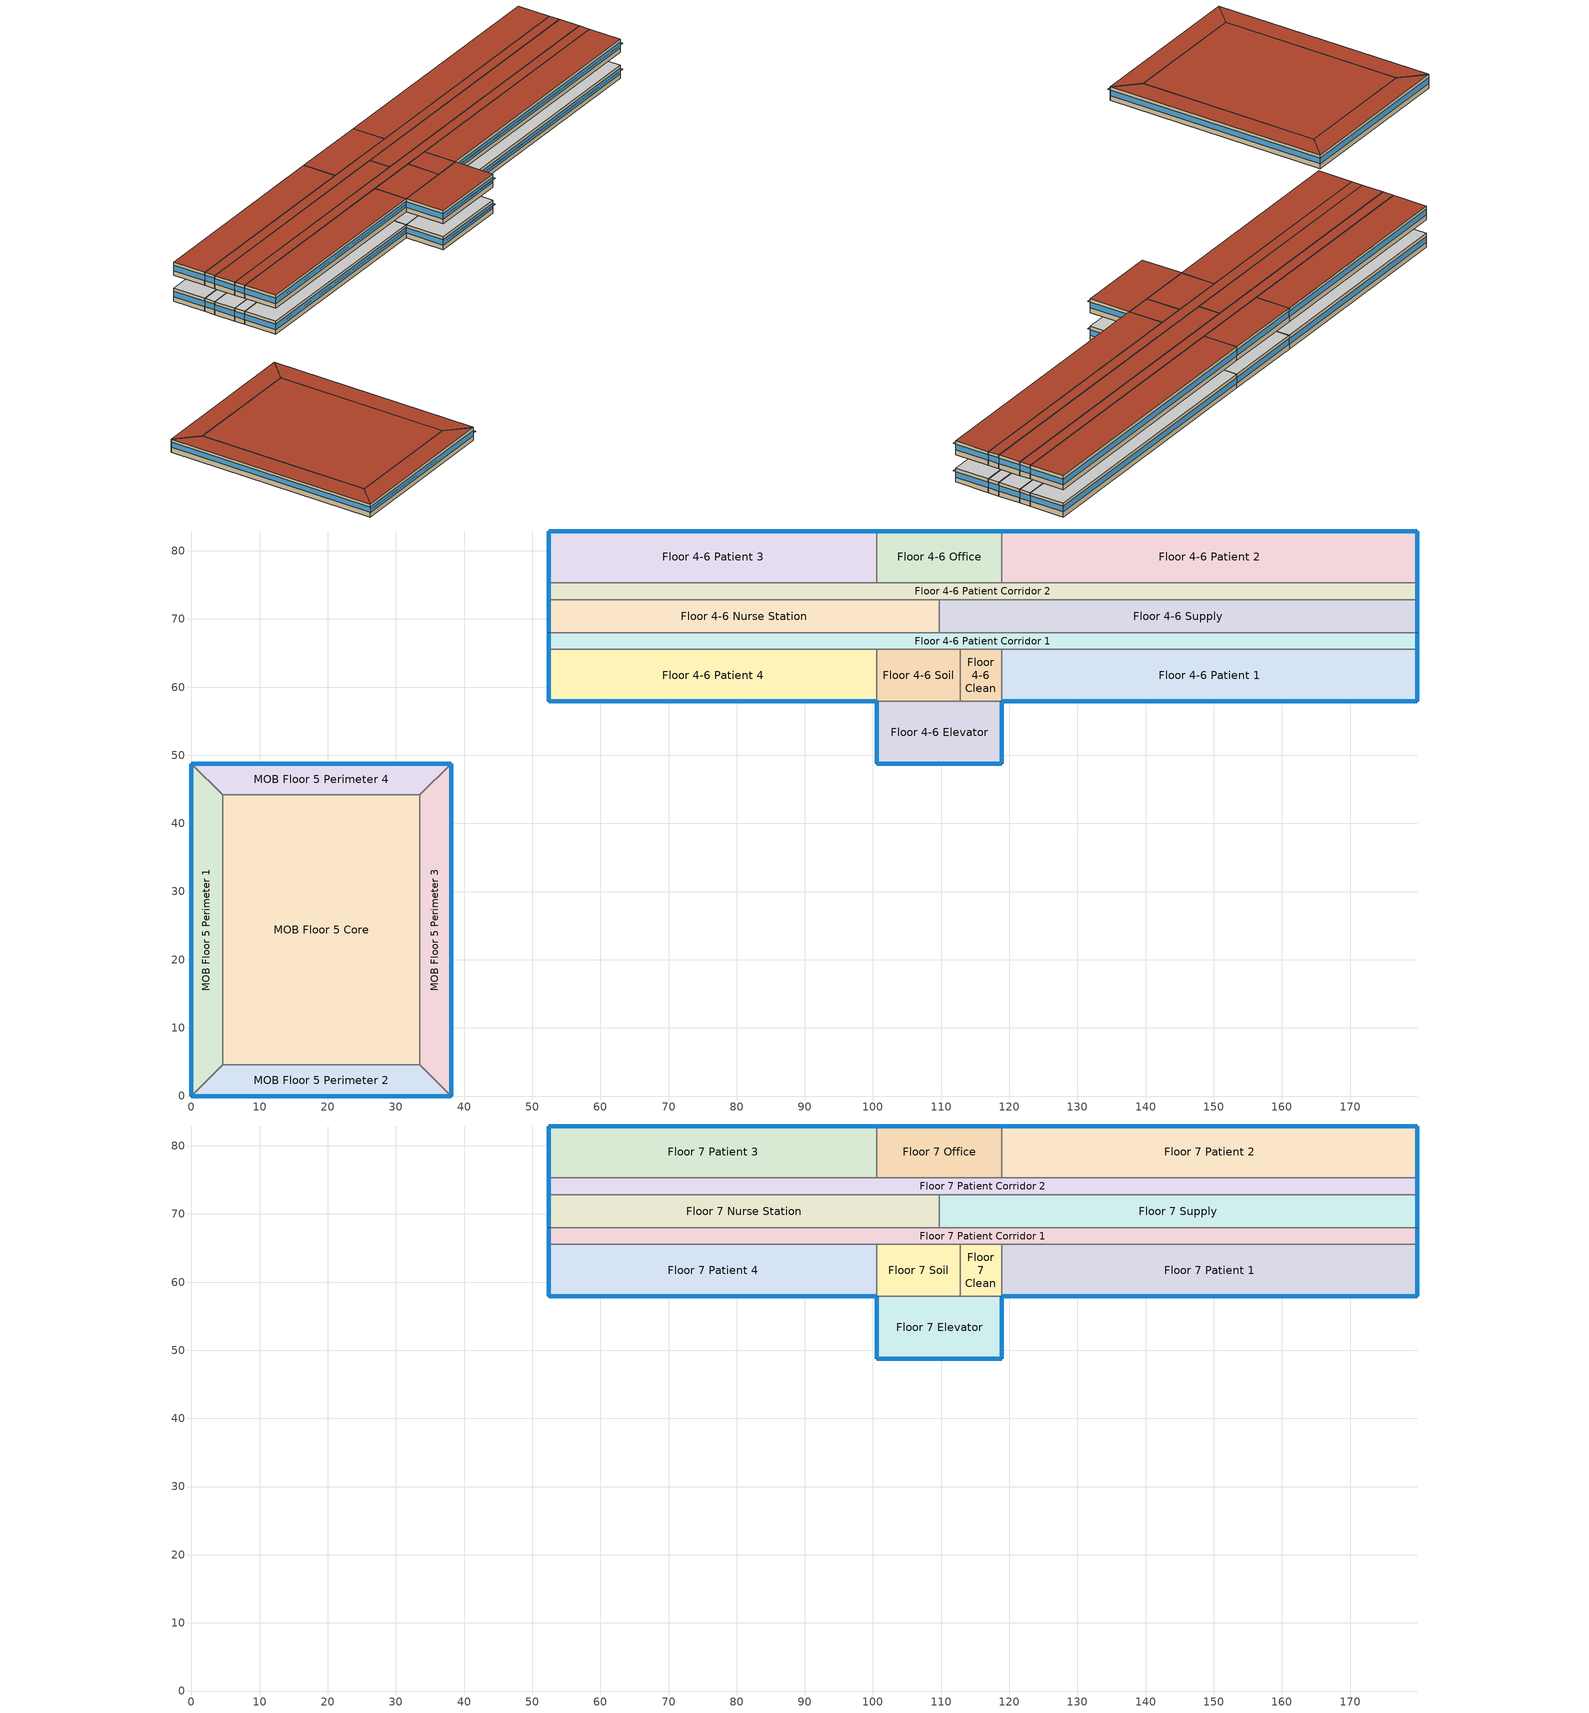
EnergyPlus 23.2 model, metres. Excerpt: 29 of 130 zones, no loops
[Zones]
Floor 4-6 Clean
 floor adiabatic (INT-FLOOR-TOPSIDE): 118.87,65.53 118.87,57.91 112.78,57.91 112.78,65.53 z12.19
 wall adiabatic (Standard_Int-Wall): 118.87,65.53 112.78,65.53 112.78,57.91 118.87,57.91 118.87,65.53 z12.19:15.24
 ceiling adiabatic (INT-FLOOR-UNDERSIDE): 112.78,65.53 112.78,57.91 118.87,57.91 118.87,65.53 z15.24
Floor 4-6 Elevator
 floor adiabatic (INT-FLOOR-TOPSIDE): 118.87,57.91 118.87,48.77 100.58,48.77 100.58,57.91 z12.19
 wall outside (Steel-Framed_R-13 + R-15.6 ci_Ext-wall): 100.58,57.91 100.58,48.77 118.87,48.77 118.87,57.91 z12.19:15.24
 wall adiabatic (Standard_Int-Wall): 118.87,57.91 100.58,57.91 z12.19:15.24
 window (std_window_UValue_1.647_SHGC_0.34_VT_0.69_east): 118.87,48.82 118.87,57.86 z13.29:14.52
 window (std_window_UValue_1.647_SHGC_0.34_VT_0.69): 100.63,48.77 118.82,48.77 z13.29:14.52
 window (std_window_UValue_1.647_SHGC_0.34_VT_0.69_west): 100.58,57.86 100.58,48.82 z13.29:14.52
 ceiling adiabatic (INT-FLOOR-UNDERSIDE): 100.58,57.91 100.58,48.77 118.87,48.77 118.87,57.91 z15.24
Floor 4-6 Nurse Station
 floor adiabatic (INT-FLOOR-TOPSIDE): 109.73,72.85 109.73,67.97 52.43,67.97 52.43,72.85 z12.19
 wall outside (Steel-Framed_R-13 + R-15.6 ci_Ext-wall): 52.43,72.85 52.43,67.97 z12.19:15.24
 wall adiabatic (Standard_Int-Wall): 52.43,67.97 109.73,67.97 109.73,72.85 52.43,72.85 z12.19:15.24
 window (std_window_UValue_1.647_SHGC_0.34_VT_0.69_west): 52.43,72.8 52.43,68.02 z13.29:14.54
 ceiling adiabatic (INT-FLOOR-UNDERSIDE): 52.43,72.85 52.43,67.97 109.73,67.97 109.73,72.85 z15.24
Floor 4-6 Office
 floor adiabatic (INT-FLOOR-TOPSIDE): 118.87,82.91 118.87,75.29 100.58,75.29 100.58,82.91 z12.19
 wall outside (Steel-Framed_R-13 + R-15.6 ci_Ext-wall): 118.87,82.91 100.58,82.91 z12.19:15.24
 wall adiabatic (Standard_Int-Wall): 100.58,82.91 100.58,75.29 118.87,75.29 118.87,82.91 z12.19:15.24
 window (std_window_UValue_1.647_SHGC_0.34_VT_0.69_north): 118.82,82.91 100.63,82.91 z13.29:14.52
 ceiling adiabatic (INT-FLOOR-UNDERSIDE): 100.58,82.91 100.58,75.29 118.87,75.29 118.87,82.91 z15.24
Floor 4-6 Patient 1
 floor adiabatic (INT-FLOOR-TOPSIDE): 179.83,65.53 179.83,57.91 118.87,57.91 118.87,65.53 z12.19
 wall outside (Steel-Framed_R-13 + R-15.6 ci_Ext-wall): 118.87,57.91 179.83,57.91 179.83,65.53 z12.19:15.24
 wall adiabatic (Standard_Int-Wall): 179.83,65.53 118.87,65.53 118.87,57.91 z12.19:15.24
 window (std_window_UValue_1.647_SHGC_0.34_VT_0.69_east): 179.83,57.96 179.83,65.48 z13.29:14.53
 window (std_window_UValue_1.647_SHGC_0.34_VT_0.69): 118.92,57.91 179.78,57.91 z13.29:14.51
 ceiling adiabatic (INT-FLOOR-UNDERSIDE): 118.87,65.53 118.87,57.91 179.83,57.91 179.83,65.53 z15.24
Floor 4-6 Patient 2
 floor adiabatic (INT-FLOOR-TOPSIDE): 179.83,82.91 179.83,75.29 118.87,75.29 118.87,82.91 z12.19
 wall outside (Steel-Framed_R-13 + R-15.6 ci_Ext-wall): 179.83,75.29 179.83,82.91 118.87,82.91 z12.19:15.24
 wall adiabatic (Standard_Int-Wall): 118.87,82.91 118.87,75.29 179.83,75.29 z12.19:15.24
 window (std_window_UValue_1.647_SHGC_0.34_VT_0.69_north): 179.78,82.91 118.92,82.91 z13.29:14.51
 window (std_window_UValue_1.647_SHGC_0.34_VT_0.69_east): 179.83,75.34 179.83,82.86 z13.29:14.53
 ceiling adiabatic (INT-FLOOR-UNDERSIDE): 118.87,82.91 118.87,75.29 179.83,75.29 179.83,82.91 z15.24
Floor 4-6 Patient 3
 floor adiabatic (INT-FLOOR-TOPSIDE): 100.58,82.91 100.58,75.29 52.43,75.29 52.43,82.91 z12.19
 wall outside (Steel-Framed_R-13 + R-15.6 ci_Ext-wall): 100.58,82.91 52.43,82.91 52.43,75.29 z12.19:15.24
 wall adiabatic (Standard_Int-Wall): 52.43,75.29 100.58,75.29 100.58,82.91 z12.19:15.24
 window (std_window_UValue_1.647_SHGC_0.34_VT_0.69_north): 100.53,82.91 52.48,82.91 z13.29:14.51
 window (std_window_UValue_1.647_SHGC_0.34_VT_0.69_west): 52.43,82.86 52.43,75.34 z13.29:14.53
 ceiling adiabatic (INT-FLOOR-UNDERSIDE): 52.43,82.91 52.43,75.29 100.58,75.29 100.58,82.91 z15.24
Floor 4-6 Patient 4
 floor adiabatic (INT-FLOOR-TOPSIDE): 100.58,65.53 100.58,57.91 52.43,57.91 52.43,65.53 z12.19
 wall outside (Steel-Framed_R-13 + R-15.6 ci_Ext-wall): 52.43,65.53 52.43,57.91 100.58,57.91 z12.19:15.24
 wall adiabatic (Standard_Int-Wall): 100.58,57.91 100.58,65.53 52.43,65.53 z12.19:15.24
 window (std_window_UValue_1.647_SHGC_0.34_VT_0.69): 52.48,57.91 100.53,57.91 z13.29:14.51
 window (std_window_UValue_1.647_SHGC_0.34_VT_0.69_west): 52.43,65.48 52.43,57.96 z13.29:14.53
 ceiling adiabatic (INT-FLOOR-UNDERSIDE): 52.43,65.53 52.43,57.91 100.58,57.91 100.58,65.53 z15.24
Floor 4-6 Patient Corridor 1
 floor adiabatic (INT-FLOOR-TOPSIDE): 179.83,67.97 179.83,65.53 52.43,65.53 52.43,67.97 z12.19
 wall outside (Steel-Framed_R-13 + R-15.6 ci_Ext-wall): 179.83,65.53 179.83,67.97 / 52.43,67.97 52.43,65.53 z12.19:15.24
 wall adiabatic (Standard_Int-Wall): 52.43,65.53 179.83,65.53 / 179.83,67.97 52.43,67.97 z12.19:15.24
 window (std_window_UValue_1.647_SHGC_0.34_VT_0.69_east): 179.83,65.58 179.83,67.92 z13.29:14.56
 window (std_window_UValue_1.647_SHGC_0.34_VT_0.69_west): 52.43,67.92 52.43,65.58 z13.29:14.56
 ceiling adiabatic (INT-FLOOR-UNDERSIDE): 52.43,67.97 52.43,65.53 179.83,65.53 179.83,67.97 z15.24
Floor 4-6 Patient Corridor 2
 floor adiabatic (INT-FLOOR-TOPSIDE): 179.83,75.29 179.83,72.85 52.43,72.85 52.43,75.29 z12.19
 wall outside (Steel-Framed_R-13 + R-15.6 ci_Ext-wall): 52.43,75.29 52.43,72.85 / 179.83,72.85 179.83,75.29 z12.19:15.24
 wall adiabatic (Standard_Int-Wall): 179.83,75.29 52.43,75.29 / 52.43,72.85 179.83,72.85 z12.19:15.24
 window (std_window_UValue_1.647_SHGC_0.34_VT_0.69_west): 52.43,75.24 52.43,72.9 z13.29:14.56
 window (std_window_UValue_1.647_SHGC_0.34_VT_0.69_east): 179.83,72.9 179.83,75.24 z13.29:14.56
 ceiling adiabatic (INT-FLOOR-UNDERSIDE): 52.43,75.29 52.43,72.85 179.83,72.85 179.83,75.29 z15.24
Floor 4-6 Soil
 floor adiabatic (INT-FLOOR-TOPSIDE): 112.78,65.53 112.78,57.91 100.58,57.91 100.58,65.53 z12.19
 wall adiabatic (Standard_Int-Wall): 112.78,57.91 112.78,65.53 100.58,65.53 100.58,57.91 112.78,57.91 z12.19:15.24
 ceiling adiabatic (INT-FLOOR-UNDERSIDE): 100.58,65.53 100.58,57.91 112.78,57.91 112.78,65.53 z15.24
Floor 4-6 Supply
 floor adiabatic (INT-FLOOR-TOPSIDE): 179.83,72.85 179.83,67.97 109.73,67.97 109.73,72.85 z12.19
 wall outside (Steel-Framed_R-13 + R-15.6 ci_Ext-wall): 179.83,67.97 179.83,72.85 z12.19:15.24
 wall adiabatic (Standard_Int-Wall): 179.83,72.85 109.73,72.85 109.73,67.97 179.83,67.97 z12.19:15.24
 window (std_window_UValue_1.647_SHGC_0.34_VT_0.69_east): 179.83,68.02 179.83,72.8 z13.29:14.54
 ceiling adiabatic (INT-FLOOR-UNDERSIDE): 109.73,72.85 109.73,67.97 179.83,67.97 179.83,72.85 z15.24
MOB Floor 5 Core
 floor adiabatic (INT-FLOOR-TOPSIDE): 33.53,44.2 33.53,4.57 4.57,4.57 4.57,44.2 z12.19
 wall adiabatic (Standard_Int-Wall): 33.53,44.2 4.57,44.2 4.57,4.57 33.53,4.57 33.53,44.2 z12.19:15.24
 roof outside (IEAD_R-30 ci_Roof): 4.57,44.2 4.57,4.57 33.53,4.57 33.53,44.2 z15.24
MOB Floor 5 Perimeter 1
 floor adiabatic (INT-FLOOR-TOPSIDE): 0,48.77 4.57,44.2 4.57,4.57 0,0 z12.19
 wall outside (Steel-Framed_R-13 + R-15.6 ci_Ext-wall): 0,48.77 0,0 z12.19:15.24
 wall adiabatic (Standard_Int-Wall): 0,0 4.57,4.57 4.57,44.2 0,48.77 z12.19:15.24
 window (std_window_UValue_1.647_SHGC_0.34_VT_0.69_west): 0,48.72 0,0.05 z13.29:14.51
 roof outside (IEAD_R-30 ci_Roof): 0,48.77 0,0 4.57,4.57 4.57,44.2 z15.24
MOB Floor 5 Perimeter 2
 floor adiabatic (INT-FLOOR-TOPSIDE): 38.1,0 0,0 4.57,4.57 33.53,4.57 z12.19
 wall outside (Steel-Framed_R-13 + R-15.6 ci_Ext-wall): 0,0 38.1,0 z12.19:15.24
 wall adiabatic (Standard_Int-Wall): 38.1,0 33.53,4.57 4.57,4.57 0,0 z12.19:15.24
 window (std_window_UValue_1.647_SHGC_0.34_VT_0.69): 0.05,0 38.05,0 z13.29:14.51
 roof outside (IEAD_R-30 ci_Roof): 4.57,4.57 0,0 38.1,0 33.53,4.57 z15.24
MOB Floor 5 Perimeter 3
 floor adiabatic (INT-FLOOR-TOPSIDE): 38.1,48.77 38.1,0 33.53,4.57 33.53,44.2 z12.19
 wall outside (Steel-Framed_R-13 + R-15.6 ci_Ext-wall): 38.1,0 38.1,48.77 z12.19:15.24
 wall adiabatic (Standard_Int-Wall): 38.1,48.77 33.53,44.2 33.53,4.57 38.1,0 z12.19:15.24
 window (std_window_UValue_1.647_SHGC_0.34_VT_0.69_east): 38.1,0.05 38.1,48.72 z13.29:14.51
 roof outside (IEAD_R-30 ci_Roof): 33.53,44.2 33.53,4.57 38.1,0 38.1,48.77 z15.24
MOB Floor 5 Perimeter 4
 floor adiabatic (INT-FLOOR-TOPSIDE): 38.1,48.77 33.53,44.2 4.57,44.2 0,48.77 z12.19
 wall outside (Steel-Framed_R-13 + R-15.6 ci_Ext-wall): 38.1,48.77 0,48.77 z12.19:15.24
 wall adiabatic (Standard_Int-Wall): 0,48.77 4.57,44.2 33.53,44.2 38.1,48.77 z12.19:15.24
 window (std_window_UValue_1.647_SHGC_0.34_VT_0.69_north): 38.05,48.77 0.05,48.77 z13.29:14.51
 roof outside (IEAD_R-30 ci_Roof): 0,48.77 4.57,44.2 33.53,44.2 38.1,48.77 z15.24
Floor 7 Clean
 floor adiabatic (INT-FLOOR-TOPSIDE): 118.87,65.53 118.87,57.91 112.78,57.91 112.78,65.53 z18.29
 wall adiabatic (Standard_Int-Wall): 118.87,65.53 112.78,65.53 112.78,57.91 118.87,57.91 118.87,65.53 z18.29:21.34
 roof outside (IEAD_R-30 ci_Roof): 112.78,65.53 112.78,57.91 118.87,57.91 118.87,65.53 z21.34
Floor 7 Elevator
 floor adiabatic (INT-FLOOR-TOPSIDE): 118.87,57.91 118.87,48.77 100.58,48.77 100.58,57.91 z18.29
 wall outside (Steel-Framed_R-13 + R-15.6 ci_Ext-wall): 100.58,57.91 100.58,48.77 118.87,48.77 118.87,57.91 z18.29:21.34
 wall adiabatic (Standard_Int-Wall): 118.87,57.91 100.58,57.91 z18.29:21.34
 window (std_window_UValue_1.647_SHGC_0.34_VT_0.69_east): 118.87,48.82 118.87,57.86 z19.39:20.62
 window (std_window_UValue_1.647_SHGC_0.34_VT_0.69): 100.63,48.77 118.82,48.77 z19.39:20.61
 window (std_window_UValue_1.647_SHGC_0.34_VT_0.69_west): 100.58,57.86 100.58,48.82 z19.39:20.62
 roof outside (IEAD_R-30 ci_Roof): 100.58,57.91 100.58,48.77 118.87,48.77 118.87,57.91 z21.34
Floor 7 Nurse Station
 floor adiabatic (INT-FLOOR-TOPSIDE): 109.73,72.85 109.73,67.97 52.43,67.97 52.43,72.85 z18.29
 wall outside (Steel-Framed_R-13 + R-15.6 ci_Ext-wall): 52.43,72.85 52.43,67.97 z18.29:21.34
 wall adiabatic (Standard_Int-Wall): 52.43,67.97 109.73,67.97 109.73,72.85 52.43,72.85 z18.29:21.34
 window (std_window_UValue_1.647_SHGC_0.34_VT_0.69_west): 52.43,72.8 52.43,68.02 z19.39:20.63
 roof outside (IEAD_R-30 ci_Roof): 52.43,72.85 52.43,67.97 109.73,67.97 109.73,72.85 z21.34
Floor 7 Office
 floor adiabatic (INT-FLOOR-TOPSIDE): 118.87,82.91 118.87,75.29 100.58,75.29 100.58,82.91 z18.29
 wall outside (Steel-Framed_R-13 + R-15.6 ci_Ext-wall): 118.87,82.91 100.58,82.91 z18.29:21.34
 wall adiabatic (Standard_Int-Wall): 100.58,82.91 100.58,75.29 118.87,75.29 118.87,82.91 z18.29:21.34
 window (std_window_UValue_1.647_SHGC_0.34_VT_0.69_north): 118.82,82.91 100.63,82.91 z19.39:20.61
 roof outside (IEAD_R-30 ci_Roof): 100.58,82.91 100.58,75.29 118.87,75.29 118.87,82.91 z21.34
Floor 7 Patient 1
 floor adiabatic (INT-FLOOR-TOPSIDE): 179.83,65.53 179.83,57.91 118.87,57.91 118.87,65.53 z18.29
 wall outside (Steel-Framed_R-13 + R-15.6 ci_Ext-wall): 118.87,57.91 179.83,57.91 179.83,65.53 z18.29:21.34
 wall adiabatic (Standard_Int-Wall): 179.83,65.53 118.87,65.53 118.87,57.91 z18.29:21.34
 window (std_window_UValue_1.647_SHGC_0.34_VT_0.69_east): 179.83,57.96 179.83,65.48 z19.39:20.62
 window (std_window_UValue_1.647_SHGC_0.34_VT_0.69): 118.92,57.91 179.78,57.91 z19.39:20.61
 roof outside (IEAD_R-30 ci_Roof): 118.87,65.53 118.87,57.91 179.83,57.91 179.83,65.53 z21.34
Floor 7 Patient 2
 floor adiabatic (INT-FLOOR-TOPSIDE): 179.83,82.91 179.83,75.29 118.87,75.29 118.87,82.91 z18.29
 wall outside (Steel-Framed_R-13 + R-15.6 ci_Ext-wall): 179.83,75.29 179.83,82.91 118.87,82.91 z18.29:21.34
 wall adiabatic (Standard_Int-Wall): 118.87,82.91 118.87,75.29 179.83,75.29 z18.29:21.34
 window (std_window_UValue_1.647_SHGC_0.34_VT_0.69_north): 179.78,82.91 118.92,82.91 z19.39:20.61
 window (std_window_UValue_1.647_SHGC_0.34_VT_0.69_east): 179.83,75.34 179.83,82.86 z19.39:20.62
 roof outside (IEAD_R-30 ci_Roof): 118.87,82.91 118.87,75.29 179.83,75.29 179.83,82.91 z21.34
Floor 7 Patient 3
 floor adiabatic (INT-FLOOR-TOPSIDE): 100.58,82.91 100.58,75.29 52.43,75.29 52.43,82.91 z18.29
 wall outside (Steel-Framed_R-13 + R-15.6 ci_Ext-wall): 100.58,82.91 52.43,82.91 52.43,75.29 z18.29:21.34
 wall adiabatic (Standard_Int-Wall): 52.43,75.29 100.58,75.29 100.58,82.91 z18.29:21.34
 window (std_window_UValue_1.647_SHGC_0.34_VT_0.69_north): 100.53,82.91 52.48,82.91 z19.39:20.61
 window (std_window_UValue_1.647_SHGC_0.34_VT_0.69_west): 52.43,82.86 52.43,75.34 z19.39:20.62
 roof outside (IEAD_R-30 ci_Roof): 52.43,82.91 52.43,75.29 100.58,75.29 100.58,82.91 z21.34
Floor 7 Patient 4
 floor adiabatic (INT-FLOOR-TOPSIDE): 100.58,65.53 100.58,57.91 52.43,57.91 52.43,65.53 z18.29
 wall outside (Steel-Framed_R-13 + R-15.6 ci_Ext-wall): 52.43,65.53 52.43,57.91 100.58,57.91 z18.29:21.34
 wall adiabatic (Standard_Int-Wall): 100.58,57.91 100.58,65.53 52.43,65.53 z18.29:21.34
 window (std_window_UValue_1.647_SHGC_0.34_VT_0.69): 52.48,57.91 100.53,57.91 z19.39:20.61
 window (std_window_UValue_1.647_SHGC_0.34_VT_0.69_west): 52.43,65.48 52.43,57.96 z19.39:20.62
 roof outside (IEAD_R-30 ci_Roof): 52.43,65.53 52.43,57.91 100.58,57.91 100.58,65.53 z21.34
Floor 7 Patient Corridor 1
 floor adiabatic (INT-FLOOR-TOPSIDE): 179.83,67.97 179.83,65.53 52.43,65.53 52.43,67.97 z18.29
 wall outside (Steel-Framed_R-13 + R-15.6 ci_Ext-wall): 179.83,65.53 179.83,67.97 / 52.43,67.97 52.43,65.53 z18.29:21.34
 wall adiabatic (Standard_Int-Wall): 52.43,65.53 179.83,65.53 / 179.83,67.97 52.43,67.97 z18.29:21.34
 window (std_window_UValue_1.647_SHGC_0.34_VT_0.69_east): 179.83,65.58 179.83,67.92 z19.39:20.66
 window (std_window_UValue_1.647_SHGC_0.34_VT_0.69_west): 52.43,67.92 52.43,65.58 z19.39:20.66
 roof outside (IEAD_R-30 ci_Roof): 52.43,67.97 52.43,65.53 179.83,65.53 179.83,67.97 z21.34
Floor 7 Patient Corridor 2
 floor adiabatic (INT-FLOOR-TOPSIDE): 179.83,75.29 179.83,72.85 52.43,72.85 52.43,75.29 z18.29
 wall outside (Steel-Framed_R-13 + R-15.6 ci_Ext-wall): 52.43,75.29 52.43,72.85 / 179.83,72.85 179.83,75.29 z18.29:21.34
 wall adiabatic (Standard_Int-Wall): 179.83,75.29 52.43,75.29 / 52.43,72.85 179.83,72.85 z18.29:21.34
 window (std_window_UValue_1.647_SHGC_0.34_VT_0.69_west): 52.43,75.24 52.43,72.9 z19.39:20.66
 window (std_window_UValue_1.647_SHGC_0.34_VT_0.69_east): 179.83,72.9 179.83,75.24 z19.39:20.66
 roof outside (IEAD_R-30 ci_Roof): 52.43,75.29 52.43,72.85 179.83,72.85 179.83,75.29 z21.34
Floor 7 Soil
 floor adiabatic (INT-FLOOR-TOPSIDE): 112.78,65.53 112.78,57.91 100.58,57.91 100.58,65.53 z18.29
 wall adiabatic (Standard_Int-Wall): 112.78,57.91 112.78,65.53 100.58,65.53 100.58,57.91 112.78,57.91 z18.29:21.34
 roof outside (IEAD_R-30 ci_Roof): 100.58,65.53 100.58,57.91 112.78,57.91 112.78,65.53 z21.34
Floor 7 Supply
 floor adiabatic (INT-FLOOR-TOPSIDE): 179.83,72.85 179.83,67.97 109.73,67.97 109.73,72.85 z18.29
 wall outside (Steel-Framed_R-13 + R-15.6 ci_Ext-wall): 179.83,67.97 179.83,72.85 z18.29:21.34
 wall adiabatic (Standard_Int-Wall): 179.83,72.85 109.73,72.85 109.73,67.97 179.83,67.97 z18.29:21.34
 window (std_window_UValue_1.647_SHGC_0.34_VT_0.69_east): 179.83,68.02 179.83,72.8 z19.39:20.63
 roof outside (IEAD_R-30 ci_Roof): 109.73,72.85 109.73,67.97 179.83,67.97 179.83,72.85 z21.34
shading: 100.63,48.15 100.63,48.77 118.82,48.77 118.82,48.15 z14.52; 118.92,57.3 118.92,57.91 179.78,57.91 179.78,57.3 z14.51; 52.48,57.3 52.48,57.91 100.53,57.91 100.53,57.3 z14.51; 100.63,48.15 100.63,48.77 118.82,48.77 118.82,48.15 z20.61; 118.92,57.3 118.92,57.91 179.78,57.91 179.78,57.3 z20.61; 52.48,57.3 52.48,57.91 100.53,57.91 100.53,57.3 z20.61; 0.05,-0.61 0.05,0 38.05,0 38.05,-0.61 z14.51
[Building]
Large Hospital TSD Low-Energy Model: North Axis {deg}=0; Terrain=City; Loads Convergence Tolerance Value {W}=0.06; Temperature Convergence Tolerance Value {deltaC}=0.2; Solar Distribution=FullInteriorAndExterior; Maximum Number of Warmup Days=25; Minimum Number of Warmup Days=6
[Site:Location]
USA IL-CHICAGO-OHARE: Latitude {deg}=41.77; Longitude {deg}=-87.75; Time Zone {hr}=-6; Elevation {m}=190
[Site:GroundTemperature:BuildingSurface]
19.527, 19.502, 19.536, 19.598, 20.002, 21.64, 22.225, 22.375, 21.449, 20.121, 19.802, 19.633
[Site:WaterMainsTemperature]
Calculation Method=CORRELATION; Annual Average Outdoor Air Temperature {C}=9.69; Maximum Difference In Monthly Average Outdoor Air Temperatures {deltaC}=28.1
[SizingPeriod:DesignDay] Day of Month=21; Humidity Condition Type=Wetbulb; Barometric Pressure {Pa}=99063; Rain Indicator=No; Snow Indicator=No; Daylight Saving Time Indicator=No; Solar Model Indicator=ASHRAEClearSky
Name | Month | Day Type | Maximum Dry-Bulb Temperature {C} | Daily Dry-Bulb Temperature Range {deltaC} | Wetbulb or DewPoint at Maximum Dry-Bulb {C} | Wind Speed {m/s} | Wind Direction {deg} | Sky Clearness
CHICAGO Ann Htg 99.6% Condns DB | 1 | WinterDesignDay | -20.6 | 0 | -20.6 | 4.9 | 270 | 0
CHICAGO Ann Clg .4% Condns DB=>MWB | 7 | SummerDesignDay | 33.2 | 10.7 | 23.8 | 5.3 | 230 | 1
CHICAGO Ann Clg .4% Condns WB=>MDB | 7 | SummerDesignDay | 31.2 | 10.7 | 25.5 | 5.3 | 230 | 1
[WindowMaterial:Glazing]
Theoretical Glass [240]: Optical Data Type=SpectralAverage; Thickness {m}=0.003; Solar Transmittance at Normal Incidence=0.3196; Front Side Solar Reflectance at Normal Incidence=0.6304; Back Side Solar Reflectance at Normal Incidence=0.6304; Visible Transmittance at Normal Incidence=0.6896; Front Side Visible Reflectance at Normal Incidence=0.2604; Back Side Visible Reflectance at Normal Incidence=0.2604; Infrared Transmittance at Normal Incidence=0; Front Side Infrared Hemispherical Emissivity=0.9; Back Side Infrared Hemispherical Emissivity=0.9; Conductivity {W/m-K}=0.0068; Dirt Correction Factor for Solar and Visible Transmittance=1; Solar Diffusing=No
[Material] Thermal Absorptance=0.9
Name | Roughness | Thickness {m} | Conductivity {W/m-K} | Density {kg/m3} | Specific Heat {J/kg-K} | Solar Absorptance | Visible Absorptance
Roof Membrane | VeryRough | 0.0095 | 0.16 | 1121.29 | 1460 | 0.7 | 0.7
Roof Insulation [32] | MediumRough | 0.2571 | 0.049 | 265 | 836.8 | 0.7 | 0.7
Metal Decking | MediumSmooth | 0.0015 | 45.006 | 7680 | 418.4 | 0.7 | 0.3
GP01 1/2 GYPSUM | Smooth | 0.0127 | 0.16 | 800 | 1090 | 0.7 | 0.5
Wall Insulation [62] | MediumRough | 0.1607 | 0.045 | 265 | 836.8 | 0.7 | 0.7
1/2IN Gypsum | Smooth | 0.0127 | 0.16 | 784.9 | 830 | 0.92 | 0.92
Std Wood 6inch | MediumSmooth | 0.15 | 0.12 | 540 | 1210 | 0.7 | 0.7
Std MAT-CC05 4  MW CONCRETE | Rough | 0.1 | 0.858 | 1968 | 836.8 | 0.7 | 0.2
[Material:NoMass] Thermal Absorptance=0.9; Solar Absorptance=0.7
Name | Roughness | Thermal Resistance {m2-K/W} | Visible Absorptance
MAT-SHEATH | Rough | 0.3626 | 0.7
Std CP02 CARPET PAD | VeryRough | 0.21648 | 0.8
[Construction]
InteriorFurnishings: Std Wood 6inch
INT-FLOOR-TOPSIDE: Std MAT-CC05 4  MW CONCRETE, Std CP02 CARPET PAD
INT-FLOOR-UNDERSIDE: Std CP02 CARPET PAD, Std MAT-CC05 4  MW CONCRETE
std_window_UValue_1.647_SHGC_0.34_VT_0.69; std_window_UValue_1.647_SHGC_0.34_VT_0.69_east; std_window_UValue_1.647_SHGC_0.34_VT_0.69_north; std_window_UValue_1.647_SHGC_0.34_VT_0.69_west: Theoretical Glass [240]
IEAD_R-30 ci_Roof: Roof Membrane, Roof Insulation [32], Metal Decking
Standard_Int-Wall: GP01 1/2 GYPSUM, GP01 1/2 GYPSUM
Steel-Framed_R-13 + R-15.6 ci_Ext-wall: MAT-SHEATH, Wall Insulation [62], 1/2IN Gypsum
[Zone] Type=1; Ceiling Height {m}=AutoCalculate; Floor Area {m2}=autocalculate; Part of Total Floor Area=Yes
Name | Multiplier | Volume {m3}
Floor 4-6 Clean | 3 | 141.5842
Floor 4-6 Elevator | 3 | 509.7032
Floor 4-6 Nurse Station | 3 | 851.7707
Floor 4-6 Office | 3 | 424.7527
Floor 4-6 Patient 1; Floor 4-6 Patient 2 | 3 | 1415.84
Floor 4-6 Patient 3; Floor 4-6 Patient 4 | 3 | 1118.52
Floor 4-6 Patient Corridor 1; Floor 4-6 Patient Corridor 2 | 3 | 946.9124
Floor 4-6 Soil | 3 | 283.1685
Floor 4-6 Supply | 3 | 1042.06
Floor 7 Clean | 1 | 141.5842
Floor 7 Elevator | 1 | 509.7032
Floor 7 Nurse Station | 1 | 851.7707
Floor 7 Office | 1 | 424.7527
Floor 7 Patient 1; Floor 7 Patient 2 | 1 | 1415.84
Floor 7 Patient 3; Floor 7 Patient 4 | 1 | 1118.52
Floor 7 Patient Corridor 1; Floor 7 Patient Corridor 2 | 1 | 946.9124
Floor 7 Soil | 1 | 283.1685
Floor 7 Supply | 1 | 1042.06
MOB Floor 5 Core | 1 | 3497.13
MOB Floor 5 Perimeter 1; MOB Floor 5 Perimeter 3 | 1 | 615.8914
MOB Floor 5 Perimeter 2; MOB Floor 5 Perimeter 4 | 1 | 467.228
[InternalMass] Construction=InteriorFurnishings
Name | Zone or ZoneList | Surface Area {m2}
Floor 4-6 Clean Internal Mass | Floor 4-6 Clean | 92.903
Floor 4-6 Elevator Internal Mass | Floor 4-6 Elevator | 334.4509
Floor 4-6 Nurse Station Internal Mass | Floor 4-6 Nurse Station | 558.9047
Floor 4-6 Office Internal Mass | Floor 4-6 Office | 278.7091
Floor 4-6 Patient 1 Internal Mass | Floor 4-6 Patient 1 | 929.0304
Floor 4-6 Patient 2 Internal Mass | Floor 4-6 Patient 2 | 929.0304
Floor 4-6 Patient 3 Internal Mass | Floor 4-6 Patient 3 | 733.934
Floor 4-6 Patient 4 Internal Mass | Floor 4-6 Patient 4 | 733.934
Floor 4-6 Patient Corridor 1 Internal Mass | Floor 4-6 Patient Corridor 1 | 621.3336
Floor 4-6 Patient Corridor 2 Internal Mass | Floor 4-6 Patient Corridor 2 | 621.3336
Floor 4-6 Soil Internal Mass | Floor 4-6 Soil | 185.8061
Floor 4-6 Supply Internal Mass | Floor 4-6 Supply | 683.7664
Floor 7 Clean Internal Mass | Floor 7 Clean | 92.903
Floor 7 Elevator Internal Mass | Floor 7 Elevator | 334.4509
Floor 7 Nurse Station Internal Mass | Floor 7 Nurse Station | 558.9047
Floor 7 Office Internal Mass | Floor 7 Office | 278.7091
Floor 7 Patient 1 Internal Mass | Floor 7 Patient 1 | 929.0304
Floor 7 Patient 2 Internal Mass | Floor 7 Patient 2 | 929.0304
Floor 7 Patient 3 Internal Mass | Floor 7 Patient 3 | 733.934
Floor 7 Patient 4 Internal Mass | Floor 7 Patient 4 | 733.934
Floor 7 Patient Corridor 1 Internal Mass | Floor 7 Patient Corridor 1 | 621.3336
Floor 7 Patient Corridor 2 Internal Mass | Floor 7 Patient Corridor 2 | 621.3336
Floor 7 Soil Internal Mass | Floor 7 Soil | 185.8061
Floor 7 Supply Internal Mass | Floor 7 Supply | 683.7664
MOB Floor 5 Core Internal Mass | MOB Floor 5 Core | 2294.71
MOB Floor 5 Perimeter 1 Internal Mass | MOB Floor 5 Perimeter 1 | 404.1282
MOB Floor 5 Perimeter 2 Internal Mass | MOB Floor 5 Perimeter 2 | 306.58
MOB Floor 5 Perimeter 3 Internal Mass | MOB Floor 5 Perimeter 3 | 404.1282
MOB Floor 5 Perimeter 4 Internal Mass | MOB Floor 5 Perimeter 4 | 306.58
[People] Number of People Calculation Method=People; Fraction Radiant=0.3; Sensible Heat Fraction=AUTOCALCULATE; Activity Level Schedule=ACTIVITY_SCH; Enable ASHRAE 55 Comfort Warnings=No; Mean Radiant Temperature Calculation Type=ZoneAveraged; Work Efficiency Schedule=WORK_EFF_SCH; Clothing Insulation Calculation Method=ClothingInsulationSchedule; Clothing Insulation Schedule=CLOTHING_SCH; Air Velocity Schedule=AIR_VELO_SCH; Thermal Comfort Model 1 Type=FANGER
Name | Zone or ZoneList or Space or SpaceList | Number of People Schedule | Number of People
Floor 4-6 Clean People | Floor 4-6 Clean | BLDG_OCC_SCH_24_7 | 2.4991
Floor 4-6 Elevator People | Floor 4-6 Elevator | BLDG_OCC_SCH_24_7 | 53.9971
Floor 4-6 Nurse Station People | Floor 4-6 Nurse Station | BLDG_OCC_SCH_24_7 | 15.0345
Floor 4-6 Office People | Floor 4-6 Office | BLDG_OCC_SCH_OFFICE | 7.4973
Floor 4-6 Patient 1 People | Floor 4-6 Patient 1 | BLDG_OCC_SCH_PATIENT | 24.9909
Floor 4-6 Patient 2 People | Floor 4-6 Patient 2 | BLDG_OCC_SCH_PATIENT | 24.9909
Floor 4-6 Patient 3 People | Floor 4-6 Patient 3 | BLDG_OCC_SCH_PATIENT | 19.7428
Floor 4-6 Patient 4 People | Floor 4-6 Patient 4 | BLDG_OCC_SCH_PATIENT | 19.7428
Floor 4-6 Soil People | Floor 4-6 Soil | BLDG_OCC_SCH_24_7 | 4.9982
Floor 7 Clean People | Floor 7 Clean | BLDG_OCC_SCH_24_7 | 2.4991
Floor 7 Elevator People | Floor 7 Elevator | BLDG_OCC_SCH_24_7 | 53.9971
Floor 7 Nurse Station People | Floor 7 Nurse Station | BLDG_OCC_SCH_24_7 | 15.0345
Floor 7 Office People | Floor 7 Office | BLDG_OCC_SCH_OFFICE | 7.4973
Floor 7 Patient 1 People | Floor 7 Patient 1 | BLDG_OCC_SCH_PATIENT | 24.9909
Floor 7 Patient 2 People | Floor 7 Patient 2 | BLDG_OCC_SCH_PATIENT | 24.9909
Floor 7 Patient 3 People | Floor 7 Patient 3 | BLDG_OCC_SCH_PATIENT | 19.7428
Floor 7 Patient 4 People | Floor 7 Patient 4 | BLDG_OCC_SCH_PATIENT | 19.7428
Floor 7 Soil People | Floor 7 Soil | BLDG_OCC_SCH_24_7 | 4.9982
MOB Floor 5 Core People | MOB Floor 5 Core | BLDG_OCC_SCH_OFFICE | 61.7276
MOB Floor 5 Perimeter 1 People | MOB Floor 5 Perimeter 1 | BLDG_OCC_SCH_OFFICE | 10.871
MOB Floor 5 Perimeter 2 People | MOB Floor 5 Perimeter 2 | BLDG_OCC_SCH_OFFICE | 8.247
MOB Floor 5 Perimeter 3 People | MOB Floor 5 Perimeter 3 | BLDG_OCC_SCH_OFFICE | 10.871
MOB Floor 5 Perimeter 4 People | MOB Floor 5 Perimeter 4 | BLDG_OCC_SCH_OFFICE | 8.247
[Lights] Design Level Calculation Method=LightingLevel; Return Air Fraction=0; Fraction Radiant=0.7; Fraction Visible=0.2; Fraction Replaceable=1; Return Air Fraction Calculated from Plenum Temperature=No
Name | Zone or ZoneList or Space or SpaceList | Schedule | Lighting Level {W}
Floor 4-6 Clean_Lights | Floor 4-6 Clean | BLDG_LIGHT_SCH_24_7 | 399.9476
Floor 4-6 Elevator_Lights | Floor 4-6 Elevator | BLDG_LIGHT_SCH_24_7 | 1620.41
Floor 4-6 Nurse Station_Lights | Floor 4-6 Nurse Station | BLDG_LIGHT_SCH_24_7 | 3006.91
Floor 4-6 Office_Lights | Floor 4-6 Office | BLDG_LIGHT_SCH_OFFICE | 1199.84
Floor 4-6 Patient 1_Lights | Floor 4-6 Patient 1 | BLDG_LIGHT_SCH_PATIENT | 3497.8
Floor 4-6 Patient 2_Lights | Floor 4-6 Patient 2 | BLDG_LIGHT_SCH_PATIENT | 3497.8
Floor 4-6 Patient 3_Lights | Floor 4-6 Patient 3 | BLDG_LIGHT_SCH_PATIENT | 2763.26
Floor 4-6 Patient 4_Lights | Floor 4-6 Patient 4 | BLDG_LIGHT_SCH_PATIENT | 2763.26
Floor 4-6 Patient Corridor 1_Lights | Floor 4-6 Patient Corridor 1 | BLDG_LIGHT_SCH_24_7 | 2339.32
Floor 4-6 Patient Corridor 2_Lights | Floor 4-6 Patient Corridor 2 | BLDG_LIGHT_SCH_24_7 | 2339.32
Floor 4-6 Soil_Lights | Floor 4-6 Soil | BLDG_LIGHT_SCH_24_7 | 799.8952
Floor 4-6 Supply_Lights | Floor 4-6 Supply | BLDG_LIGHT_SCH_24_7 | 4047.9
Floor 7 Clean_Lights | Floor 7 Clean | BLDG_LIGHT_SCH_24_7 | 399.9476
Floor 7 Elevator_Lights | Floor 7 Elevator | BLDG_LIGHT_SCH_24_7 | 1620.41
Floor 7 Nurse Station_Lights | Floor 7 Nurse Station | BLDG_LIGHT_SCH_24_7 | 3006.91
Floor 7 Office_Lights | Floor 7 Office | BLDG_LIGHT_SCH_OFFICE | 1199.84
Floor 7 Patient 1_Lights | Floor 7 Patient 1 | BLDG_LIGHT_SCH_PATIENT | 3497.8
Floor 7 Patient 2_Lights | Floor 7 Patient 2 | BLDG_LIGHT_SCH_PATIENT | 3497.8
Floor 7 Patient 3_Lights | Floor 7 Patient 3 | BLDG_LIGHT_SCH_PATIENT | 2763.26
Floor 7 Patient 4_Lights | Floor 7 Patient 4 | BLDG_LIGHT_SCH_PATIENT | 2763.26
Floor 7 Patient Corridor 1_Lights | Floor 7 Patient Corridor 1 | BLDG_LIGHT_SCH_24_7 | 2339.32
Floor 7 Patient Corridor 2_Lights | Floor 7 Patient Corridor 2 | BLDG_LIGHT_SCH_24_7 | 2339.32
Floor 7 Soil_Lights | Floor 7 Soil | BLDG_LIGHT_SCH_24_7 | 799.8952
Floor 7 Supply_Lights | Floor 7 Supply | BLDG_LIGHT_SCH_24_7 | 4047.9
MOB Floor 5 Core_Lights | MOB Floor 5 Core | BLDG_LIGHT_SCH_OFFICE | 9878.71
MOB Floor 5 Perimeter 1_Lights | MOB Floor 5 Perimeter 1 | BLDG_LIGHT_SCH_OFFICE | 1739.77
MOB Floor 5 Perimeter 2_Lights | MOB Floor 5 Perimeter 2 | BLDG_LIGHT_SCH_OFFICE | 1319.83
MOB Floor 5 Perimeter 3_Lights | MOB Floor 5 Perimeter 3 | BLDG_LIGHT_SCH_OFFICE | 1739.77
MOB Floor 5 Perimeter 4_Lights | MOB Floor 5 Perimeter 4 | BLDG_LIGHT_SCH_OFFICE | 1319.83
[ElectricEquipment] Design Level Calculation Method=EquipmentLevel; Fraction Latent=0; Fraction Radiant=0.5; Fraction Lost=0
Name | Zone or ZoneList or Space or SpaceList | Schedule | Design Level {W}
Floor 4-6 Clean_ElecPlug_Equip | Floor 4-6 Clean | BLDG_EQUIP_SCH_24_7 | 1000.1
Floor 4-6 Elevator_ElecPlug_Equip | Floor 4-6 Elevator | BLDG_EQUIP_SCH_24_7 | 180.6035
Floor 4-6 Nurse Station_ElecPlug_Equip | Floor 4-6 Nurse Station | BLDG_EQUIP_SCH_24_7 | 751.7268
Floor 4-6 Nurse Station_ElecProcess_Equip | Floor 4-6 Nurse Station | BLDG_EQUIP_SCH_24_7 | 1503.45
Floor 4-6 Office_ElecPlug_Equip | Floor 4-6 Office | BLDG_EQUIP_SCH_OFFICE | 749.7275
Floor 4-6 Patient 1_ElecPlug_Equip | Floor 4-6 Patient 1 | BLDG_EQUIP_SCH_24_7 | 4998.18
Floor 4-6 Patient 2_ElecPlug_Equip | Floor 4-6 Patient 2 | BLDG_EQUIP_SCH_24_7 | 4998.18
Floor 4-6 Patient 3_ElecPlug_Equip | Floor 4-6 Patient 3 | BLDG_EQUIP_SCH_24_7 | 3948.57
Floor 4-6 Patient 4_ElecPlug_Equip | Floor 4-6 Patient 4 | BLDG_EQUIP_SCH_24_7 | 3948.57
Floor 4-6 Patient Corridor 1_ElecPlug_Equip | Floor 4-6 Patient Corridor 1 | BLDG_EQUIP_SCH_24_7 | 335.5201
Floor 4-6 Patient Corridor 2_ElecPlug_Equip | Floor 4-6 Patient Corridor 2 | BLDG_EQUIP_SCH_24_7 | 335.5201
Floor 4-6 Supply_ElecPlug_Equip | Floor 4-6 Supply | BLDG_EQUIP_SCH_24_7 | 3678.66
Floor 7 Clean_ElecPlug_Equip | Floor 7 Clean | BLDG_EQUIP_SCH_24_7 | 1000.1
Floor 7 Elevator_ElecPlug_Equip | Floor 7 Elevator | BLDG_EQUIP_SCH_24_7 | 180.6035
Floor 7 Nurse Station_ElecPlug_Equip | Floor 7 Nurse Station | BLDG_EQUIP_SCH_24_7 | 751.7268
Floor 7 Nurse Station_ElecProcess_Equip | Floor 7 Nurse Station | BLDG_EQUIP_SCH_24_7 | 1503.45
Floor 7 Office_ElecPlug_Equip | Floor 7 Office | BLDG_EQUIP_SCH_OFFICE | 749.7275
Floor 7 Patient 1_ElecPlug_Equip | Floor 7 Patient 1 | BLDG_EQUIP_SCH_24_7 | 4998.18
Floor 7 Patient 2_ElecPlug_Equip | Floor 7 Patient 2 | BLDG_EQUIP_SCH_24_7 | 4998.18
Floor 7 Patient 3_ElecPlug_Equip | Floor 7 Patient 3 | BLDG_EQUIP_SCH_24_7 | 3948.57
Floor 7 Patient 4_ElecPlug_Equip | Floor 7 Patient 4 | BLDG_EQUIP_SCH_24_7 | 3948.57
Floor 7 Patient Corridor 1_ElecPlug_Equip | Floor 7 Patient Corridor 1 | BLDG_EQUIP_SCH_24_7 | 335.5201
Floor 7 Patient Corridor 2_ElecPlug_Equip | Floor 7 Patient Corridor 2 | BLDG_EQUIP_SCH_24_7 | 335.5201
Floor 7 Supply_ElecPlug_Equip | Floor 7 Supply | BLDG_EQUIP_SCH_24_7 | 3678.66
MOB Floor 5 Core_ElecPlug_Equip | MOB Floor 5 Core | BLDG_EQUIP_SCH_OFFICE | 6172.76
MOB Floor 5 Perimeter 1_ElecPlug_Equip | MOB Floor 5 Perimeter 1 | BLDG_EQUIP_SCH_OFFICE | 1087.1
MOB Floor 5 Perimeter 2_ElecPlug_Equip | MOB Floor 5 Perimeter 2 | BLDG_EQUIP_SCH_OFFICE | 824.7003
MOB Floor 5 Perimeter 3_ElecPlug_Equip | MOB Floor 5 Perimeter 3 | BLDG_EQUIP_SCH_OFFICE | 1087.1
MOB Floor 5 Perimeter 4_ElecPlug_Equip | MOB Floor 5 Perimeter 4 | BLDG_EQUIP_SCH_OFFICE | 824.7003
[Daylighting:Controls] Daylighting Method=SplitFlux; Lighting Control Type=ContinuousOff; Minimum Input Power Fraction for Continuous or ContinuousOff Dimming Control=0; Minimum Light Output Fraction for Continuous or ContinuousOff Dimming Control=0; Probability Lighting will be Reset When Needed in Manual Stepped Control=1; Glare Calculation Azimuth Angle of View Direction Clockwise from Zone y-Axis {deg}=180; Maximum Allowable Discomfort Glare Index=20; Fraction of Lights Controlled by Reference Point 1=1; Illuminance Setpoint at Reference Point 1 {lux}=400
Name | Zone or Space | Glare Calculation Daylighting Reference Point | Daylighting Reference Point 1
Floor 4-6 Elevator_DaylCtrl | Floor 4-6 Elevator | Floor 4-6 Elevator_DaylRefPt1 | Floor 4-6 Elevator_DaylRefPt1
Floor 4-6 Nurse Station_DaylCtrl | Floor 4-6 Nurse Station | Floor 4-6 Nurse Station_DaylRefPt1 | Floor 4-6 Nurse Station_DaylRefPt1
Floor 4-6 Office_DaylCtrl | Floor 4-6 Office | Floor 4-6 Office_DaylRefPt1 | Floor 4-6 Office_DaylRefPt1
Floor 4-6 Patient Corridor 1_DaylCtrl | Floor 4-6 Patient Corridor 1 | Floor 4-6 Patient Corridor 1_DaylRefPt1 | Floor 4-6 Patient Corridor 1_DaylRefPt1
Floor 4-6 Patient Corridor 2_DaylCtrl | Floor 4-6 Patient Corridor 2 | Floor 4-6 Patient Corridor 2_DaylRefPt1 | Floor 4-6 Patient Corridor 2_DaylRefPt1
Floor 7 Elevator_DaylCtrl | Floor 7 Elevator | Floor 7 Elevator_DaylRefPt1 | Floor 7 Elevator_DaylRefPt1
Floor 7 Nurse Station_DaylCtrl | Floor 7 Nurse Station | Floor 7 Nurse Station_DaylRefPt1 | Floor 7 Nurse Station_DaylRefPt1
Floor 7 Office_DaylCtrl | Floor 7 Office | Floor 7 Office_DaylRefPt1 | Floor 7 Office_DaylRefPt1
Floor 7 Patient Corridor 1_DaylCtrl | Floor 7 Patient Corridor 1 | Floor 7 Patient Corridor 1_DaylRefPt1 | Floor 7 Patient Corridor 1_DaylRefPt1
Floor 7 Patient Corridor 2_DaylCtrl | Floor 7 Patient Corridor 2 | Floor 7 Patient Corridor 2_DaylRefPt1 | Floor 7 Patient Corridor 2_DaylRefPt1
MOB Floor 5 Perimeter 1_DaylCtrl | MOB Floor 5 Perimeter 1 | MOB Floor 5 Perimeter 1_DaylRefPt1 | MOB Floor 5 Perimeter 1_DaylRefPt1
MOB Floor 5 Perimeter 2_DaylCtrl | MOB Floor 5 Perimeter 2 | MOB Floor 5 Perimeter 2_DaylRefPt1 | MOB Floor 5 Perimeter 2_DaylRefPt1
MOB Floor 5 Perimeter 3_DaylCtrl | MOB Floor 5 Perimeter 3 | MOB Floor 5 Perimeter 3_DaylRefPt1 | MOB Floor 5 Perimeter 3_DaylRefPt1
MOB Floor 5 Perimeter 4_DaylCtrl | MOB Floor 5 Perimeter 4 | MOB Floor 5 Perimeter 4_DaylRefPt1 | MOB Floor 5 Perimeter 4_DaylRefPt1
[ZoneInfiltration:DesignFlowRate] Design Flow Rate Calculation Method=Flow/ExteriorWallArea; Flow per Exterior Surface Area {m3/s-m2}=0.0002567; Constant Term Coefficient=1; Temperature Term Coefficient=0; Velocity Term Coefficient=0; Velocity Squared Term Coefficient=0
Name | Zone or ZoneList or Space or SpaceList | Schedule
Floor 4-6 Elevator_Infiltration | Floor 4-6 Elevator | INFIL_SCH
Floor 4-6 Nurse Station_Infiltration | Floor 4-6 Nurse Station | INFIL_SCH
Floor 4-6 Office_Infiltration | Floor 4-6 Office | OFFICE_INFIL_SCH
Floor 4-6 Patient 1_Infiltration | Floor 4-6 Patient 1 | INFIL_SCH
Floor 4-6 Patient 2_Infiltration | Floor 4-6 Patient 2 | INFIL_SCH
Floor 4-6 Patient 3_Infiltration | Floor 4-6 Patient 3 | INFIL_SCH
Floor 4-6 Patient 4_Infiltration | Floor 4-6 Patient 4 | INFIL_SCH
Floor 4-6 Patient Corridor 1_Infiltration | Floor 4-6 Patient Corridor 1 | INFIL_SCH
Floor 4-6 Patient Corridor 2_Infiltration | Floor 4-6 Patient Corridor 2 | INFIL_SCH
Floor 4-6 Supply_Infiltration | Floor 4-6 Supply | INFIL_SCH
Floor 7 Elevator_Infiltration | Floor 7 Elevator | INFIL_SCH
Floor 7 Nurse Station_Infiltration | Floor 7 Nurse Station | INFIL_SCH
Floor 7 Office_Infiltration | Floor 7 Office | OFFICE_INFIL_SCH
Floor 7 Patient 1_Infiltration | Floor 7 Patient 1 | INFIL_SCH
Floor 7 Patient 2_Infiltration | Floor 7 Patient 2 | INFIL_SCH
Floor 7 Patient 3_Infiltration | Floor 7 Patient 3 | INFIL_SCH
Floor 7 Patient 4_Infiltration | Floor 7 Patient 4 | INFIL_SCH
Floor 7 Patient Corridor 1_Infiltration | Floor 7 Patient Corridor 1 | INFIL_SCH
Floor 7 Patient Corridor 2_Infiltration | Floor 7 Patient Corridor 2 | INFIL_SCH
Floor 7 Supply_Infiltration | Floor 7 Supply | INFIL_SCH
MOB Floor 5 Perimeter 1_Infiltration | MOB Floor 5 Perimeter 1 | OFFICE_INFIL_SCH
MOB Floor 5 Perimeter 2_Infiltration | MOB Floor 5 Perimeter 2 | OFFICE_INFIL_SCH
MOB Floor 5 Perimeter 3_Infiltration | MOB Floor 5 Perimeter 3 | OFFICE_INFIL_SCH
MOB Floor 5 Perimeter 4_Infiltration | MOB Floor 5 Perimeter 4 | OFFICE_INFIL_SCH
[Exterior:FuelEquipment]
MOB Floor 5 Perimeter 4_Building Elevators: Fuel Use Type=Electricity; Schedule=BLDG_ELEVATORS; Design Level {W}=203699
[Exterior:Lights]
Exterior Facade Lighting: Schedule=ALWAYS_ON; Design Level {W}=5875; Control Option=AstronomicalClock
[Schedule:Compact]
BLDG_LIGHT_SCH_OFFICE: Through: 12/31, For: Weekdays, Until: 05:00, 0.05, Until: 06:00, 0.1, Until: 07:00, 0.3, Until: 19:00, 0.9, Until: 20:00, 0.5, Until: 21:00, 0.3, Until: 22:00, 0.2, Until: 23:00, 0.1, Until: 24:00, 0.05, For: Saturday, Until: 06:00, 0.05, Until: 08:00, 0.1, Until: 12:00, 0.3, Until: 17:00, 0.15, Until: 24:00, 0.05, For: SummerDesignDay, Until: 24:00, 1, For: WinterDesignDay, Until: 24:00, 0, For: AllOtherDays, Until: 24:00, 0.05
BLDG_OCC_SCH_OFFICE: Through: 12/31, For: SummerDesignDay, Until: 06:00, 0, Until: 22:00, 1, Until: 24:00, 0.05, For: WinterDesignDay, Until: 24:00, 0, For: Weekdays, Until: 05:00, 0, Until: 06:00, 0.1, Until: 07:00, 0.2, Until: 12:00, 0.95, Until: 13:00, 0.5, Until: 17:00, 0.95, Until: 19:00, 0.3, Until: 20:00, 0.1, Until: 24:00, 0.05, For: Saturday, Until: 06:00, 0, Until: 08:00, 0.1, Until: 12:00, 0.3, Until: 17:00, 0.1, Until: 24:00, 0, For: AllOtherDays, Until: 24:00, 0
BLDG_EQUIP_SCH_OFFICE: Through: 12/31, For: Weekdays, Until: 07:00, 0.4, Until: 12:00, 0.9, Until: 13:00, 0.8, Until: 17:00, 0.9, Until: 18:00, 0.65, Until: 19:00, 0.5, Until: 24:00, 0.4, For: Saturday, Until: 06:00, 0.3, Until: 08:00, 0.4, Until: 12:00, 0.5, Until: 17:00, 0.35, Until: 24:00, 0.3, For: SummerDesignDay, Until: 24:00, 1, For: WinterDesignDay, Until: 24:00, 0, For: AllOtherDays, Until: 24:00, 0.3
BLDG_OCC_SCH_24_7: Through: 12/31, For: WinterDesignDay, Until: 24:00, 0, For: AllOtherDays, Until: 04:00, 0.4, Until: 06:00, 0.65, Until: 18:00, 0.9, Until: 22:00, 0.65, Until: 24:00, 0.4
BLDG_EQUIP_SCH_24_7: Through: 12/31, For: WinterDesignDay, Until: 24:00, 0, For: AllOtherDays, Until: 04:00, 0.5, Until: 06:00, 0.8, Until: 18:00, 1, Until: 20:00, 0.8, Until: 24:00, 0.5
BLDG_LIGHT_SCH_24_7: Through: 12/31, For: WinterDesignDay, Until: 24:00, 0, For: AllOtherDays, Until: 06:00, 0.8, Until: 22:00, 0.9, Until: 24:00, 0.8
BLDG_OCC_SCH_PATIENT: Through: 12/31, For: SummerDesignDay, Until: 24:00, 1, For: WinterDesignDay, Until: 24:00, 0, For: AllOtherDays, Until: 10:00, 0.7, Until: 18:00, 0.8, Until: 24:00, 0.7
BLDG_LIGHT_SCH_PATIENT: Through: 12/31, For: WinterDesignDay, Until: 24:00, 0, For: AllOtherDays, Until: 04:00, 0.5, Until: 06:00, 0.7, Until: 18:00, 0.9, Until: 22:00, 0.7, Until: 24:00, 0.5
BLDG_ELEVATORS: Through: 12/31, For: WinterDesignDay, Until: 24:00, 0, For: AllOtherDays, Until: 07:00, 0.2, Until: 08:00, 0.5, Until: 09:00, 0.75, Until: 12:00, 1, Until: 13:00, 0.75, Until: 18:00, 1, Until: 21:00, 0.52, Until: 22:00, 0.28, Until: 24:00, 0.2
OFFICE_INFIL_SCH: Through: 12/31, For: SummerDesignDay, Until: 06:00, 1, Until: 22:00, 0.5, Until: 24:00, 1, For: WinterDesignDay, Until: 24:00, 1, For: Weekdays, Until: 05:00, 1, Until: 20:00, 0.5, Until: 24:00, 1, For: Saturday, Until: 06:00, 1, Until: 17:00, 0.5, Until: 24:00, 1, For: AllOtherDays, Until: 24:00, 1
INFIL_SCH: Through: 12/31, For: Weekdays, Until: 24:00, 0.5, For: Saturday, Until: 24:00, 0.5, For: SummerDesignDay WinterDesignDay, Until: 24:00, 0.5, For: Sunday Holidays AllOtherDays, Until: 24:00, 0.5
ALWAYS_ON: Through: 12/31, For: AllDays, Until: 24:00, 1
ACTIVITY_SCH: Through: 12/31, For: AllDays, Until: 24:00, 120
WORK_EFF_SCH: Through: 12/31, For: AllDays, Until: 24:00, 0
AIR_VELO_SCH: Through: 12/31, For: AllDays, Until: 24:00, 0.2
CLOTHING_SCH: Through: 04/30, For: AllDays, Until: 24:00, 1, Through: 09/30, For: AllDays, Until: 24:00, 0.5, Through: 12/31, For: AllDays, Until: 24:00, 1
